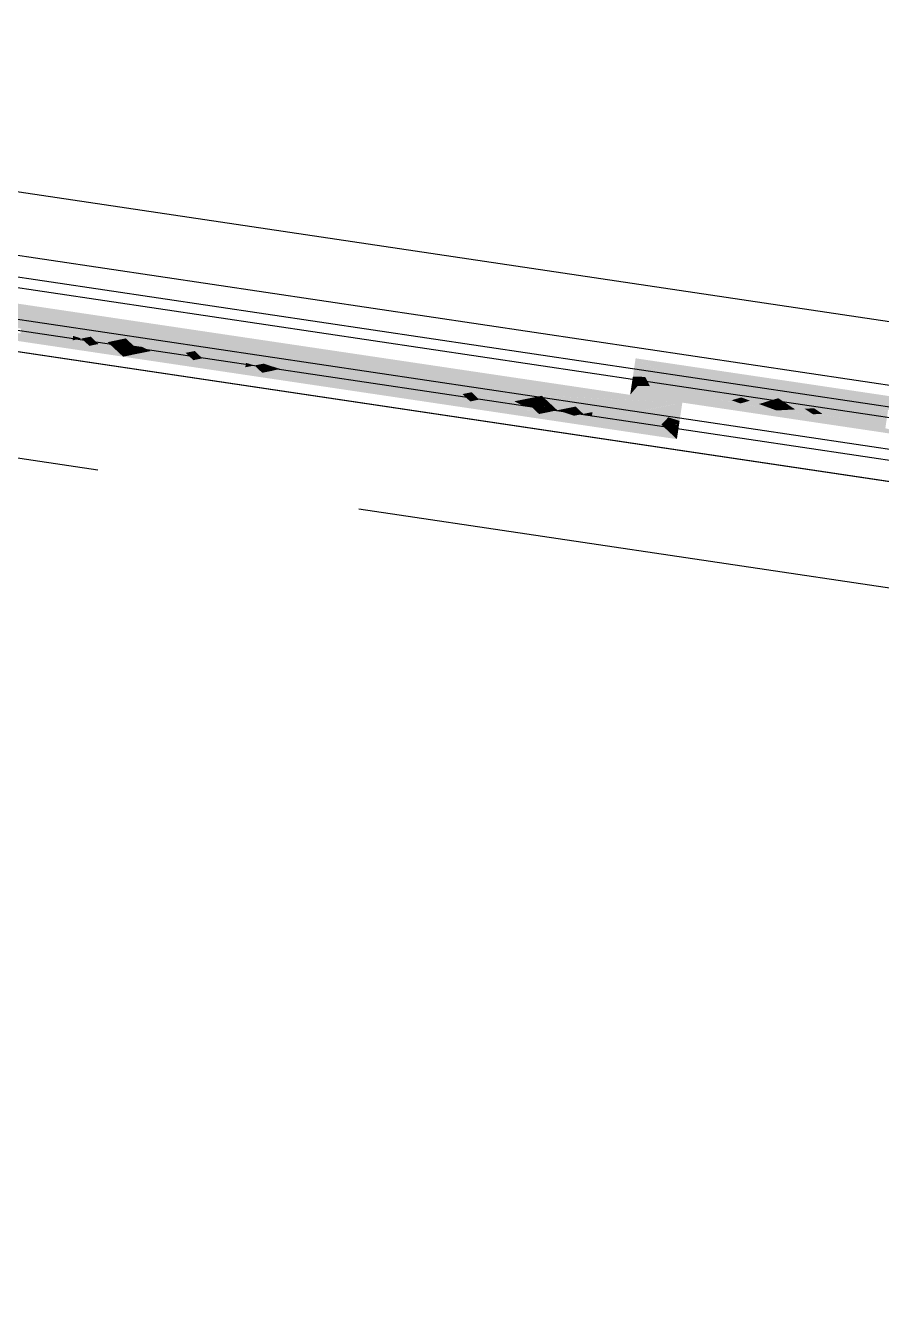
# Model space of a CAD drawing. Header units: millimetres. Extents: x 338 to 506, y 179 to 335.
# Drawn here: x 437.908 to 438.719, y 270.638 to 271.841 of the extents above; entities that cross this region are included whole.
import ezdxf

# ---------------------------------------------------------------- set-up
doc = ezdxf.new("R2010")
doc.units = ezdxf.units.MM
doc.linetypes.add('CENTER', pattern=[2, 1.25, -0.25, 0.25, -0.25])
doc.linetypes.add('DASHED2', pattern=[0.375, 0.25, -0.125])
for name, color, linetype in [('EJES_DE_COLUMNA', 255, 'DASHED2'), ('MUROS', 32, 'Continuous'), ('REJAS', 151, 'Continuous'), ('VENTANAS', 144, 'Continuous')]:
    doc.layers.add(name, color=color, linetype=linetype)

# ---------------------------------------------------------------- blocks, each defined once
blk = doc.blocks.new('*U201')
at = {"layer": 'REJAS', "color": 18, "linetype": 'Continuous', "extrusion": (0, 0, -1)}
for points in [[(-2988.2045, 1824.6195), (-2988.1958, 1824.3541), (-2988.1958, 1824.8848)], [(-2988.2133, 1824.3541), (-2988.2045, 1824.6195), (-2988.2308, 1824.8848)], [(-2988.2133, 1824.3541), (-2988.2308, 1824.8848), (-2988.2308, 1823.8235)], [(-2988.2067, 1824.4205), (-2988.1958, 1824.3541), (-2988.2001, 1824.4868)], [(-2988.2067, 1824.4205), (-2988.2089, 1824.4868), (-2988.2133, 1824.3541)], [(-2988.2067, 1824.4205), (-2988.2034, 1824.4536), (-2988.2078, 1824.4536)], [(-2988.2083, 1824.4039), (-2988.204, 1824.4039), (-2988.2067, 1824.4205)], [(-2988.204, 1824.4039), (-2988.207, 1824.3956), (-2988.2012, 1824.3873)], [(-2988.204, 1824.4039), (-2988.2083, 1824.4039), (-2988.207, 1824.3956)], [(-2988.2061, 1824.3901), (-2988.2041, 1824.3915), (-2988.207, 1824.3956)], [(-2988.207, 1824.3956), (-2988.2085, 1824.3915), (-2988.2061, 1824.3901)], [(-2988.207, 1824.3956), (-2988.2083, 1824.4039), (-2988.21, 1824.3873)], [(-2988.2072, 1824.3707), (-2988.1958, 1824.3541), (-2988.2012, 1824.3873)], [(-2988.2012, 1824.3873), (-2988.2041, 1824.3915), (-2988.2061, 1824.3901)], [(-2988.2056, 1824.3873), (-2988.2012, 1824.3873), (-2988.2061, 1824.3901)], [(-2988.2012, 1824.3873), (-2988.2052, 1824.3845), (-2988.2027, 1824.3832)], [(-2988.2052, 1824.3845), (-2988.2012, 1824.3873), (-2988.2056, 1824.3873)], [(-2988.2027, 1824.3832), (-2988.2052, 1824.3845), (-2988.2042, 1824.379)], [(-2988.2042, 1824.379), (-2988.21, 1824.3873), (-2988.2072, 1824.3707)], [(-2988.2042, 1824.379), (-2988.2052, 1824.3845), (-2988.2071, 1824.3832)], [(-2988.2071, 1824.3832), (-2988.2052, 1824.3845), (-2988.21, 1824.3873)], [(-2988.21, 1824.3873), (-2988.2052, 1824.3845), (-2988.2056, 1824.3873)], [(-2988.21, 1824.3873), (-2988.2056, 1824.3873), (-2988.2061, 1824.3901)], [(-2988.2085, 1824.3915), (-2988.21, 1824.3873), (-2988.2061, 1824.3901)], [(-2988.2072, 1824.3707), (-2988.21, 1824.3873), (-2988.2133, 1824.3541)], [(-2988.2015, 1824.3624), (-2988.2054, 1824.3597), (-2988.1958, 1824.3541)], [(-2988.1958, 1824.3541), (-2988.2054, 1824.3597), (-2988.2045, 1824.3541)], [(-2988.2072, 1824.3707), (-2988.2054, 1824.3597), (-2988.2015, 1824.3624)], [(-2988.2045, 1824.3541), (-2988.2054, 1824.3597), (-2988.2133, 1824.3541)], [(-2988.2054, 1824.3597), (-2988.2072, 1824.3707), (-2988.2103, 1824.3624)], [(-2988.2133, 1824.3541), (-2988.2054, 1824.3597), (-2988.2103, 1824.3624)], [(-2988.2023, 1824.2878), (-2988.1958, 1824.3541), (-2988.2078, 1824.321)], [(-2988.2045, 1824.3541), (-2988.2036, 1824.3486), (-2988.1958, 1824.3541)], [(-2988.1958, 1824.3541), (-2988.2036, 1824.3486), (-2988.1988, 1824.3459)], [(-2988.2023, 1824.2878), (-2988.2001, 1824.2215), (-2988.1958, 1824.3541)], [(-2988.2045, 1824.0888), (-2988.1958, 1823.8235), (-2988.1958, 1824.3541)], [(-2988.2036, 1824.3486), (-2988.2018, 1824.3376), (-2988.1988, 1824.3459)], [(-2988.2018, 1824.3376), (-2988.2036, 1824.3486), (-2988.2075, 1824.3459)], [(-2988.2084, 1824.3514), (-2988.2036, 1824.3486), (-2988.2045, 1824.3541)], [(-2988.2084, 1824.3514), (-2988.2075, 1824.3459), (-2988.2036, 1824.3486)], [(-2988.2133, 1824.3541), (-2988.2308, 1823.8235), (-2988.2045, 1824.0888)], [(-2988.2084, 1824.3514), (-2988.2045, 1824.3541), (-2988.2133, 1824.3541)], [(-2988.2133, 1824.3541), (-2988.2075, 1824.3459), (-2988.2084, 1824.3514)], [(-2988.2133, 1824.3541), (-2988.2076, 1824.3376), (-2988.2075, 1824.3459)], [(-2988.2105, 1824.3376), (-2988.2076, 1824.3376), (-2988.2133, 1824.3541)], [(-2988.2078, 1824.321), (-2988.2133, 1824.3541), (-2988.2111, 1824.2878)], [(-2988.2076, 1824.3376), (-2988.2018, 1824.3376), (-2988.2075, 1824.3459)], [(-2988.2018, 1824.3376), (-2988.2076, 1824.3376), (-2988.2048, 1824.3293)], [(-2988.2048, 1824.3293), (-2988.2076, 1824.3376), (-2988.2078, 1824.321)], [(-2988.2078, 1824.321), (-2988.2076, 1824.3376), (-2988.2105, 1824.3376)], [(-2988.2051, 1824.3044), (-2988.2078, 1824.321), (-2988.2111, 1824.2878)], [(-2988.2051, 1824.3044), (-2988.2081, 1824.2961), (-2988.2023, 1824.2878)], [(-2988.2056, 1824.2547), (-2988.2001, 1824.2215), (-2988.2023, 1824.2878)], [(-2988.2052, 1824.292), (-2988.2072, 1824.2906), (-2988.2023, 1824.2878)], [(-2988.2023, 1824.2878), (-2988.2072, 1824.2906), (-2988.2067, 1824.2878)], [(-2988.2056, 1824.2547), (-2988.2023, 1824.2878), (-2988.2083, 1824.2712)], [(-2988.2067, 1824.2878), (-2988.2062, 1824.2851), (-2988.2023, 1824.2878)], [(-2988.2023, 1824.2878), (-2988.2062, 1824.2851), (-2988.2038, 1824.2837)], [(-2988.2081, 1824.2961), (-2988.2072, 1824.2906), (-2988.2052, 1824.292)], [(-2988.2053, 1824.2795), (-2988.2111, 1824.2878), (-2988.2083, 1824.2712)], [(-2988.2089, 1824.2215), (-2988.2056, 1824.2547), (-2988.2111, 1824.2878)], [(-2988.2082, 1824.2837), (-2988.2062, 1824.2851), (-2988.2111, 1824.2878)], [(-2988.2111, 1824.2878), (-2988.2062, 1824.2851), (-2988.2067, 1824.2878)], [(-2988.2067, 1824.2878), (-2988.2072, 1824.2906), (-2988.2111, 1824.2878)], [(-2988.2072, 1824.2906), (-2988.2081, 1824.2961), (-2988.2096, 1824.292)], [(-2988.2111, 1824.2878), (-2988.2072, 1824.2906), (-2988.2096, 1824.292)], [(-2988.2062, 1824.2851), (-2988.2053, 1824.2795), (-2988.2038, 1824.2837)], [(-2988.2053, 1824.2795), (-2988.2062, 1824.2851), (-2988.2082, 1824.2837)], [(-2988.2072, 1824.2381), (-2988.2029, 1824.2381), (-2988.2056, 1824.2547)], [(-2988.2029, 1824.2381), (-2988.2059, 1824.2298), (-2988.2001, 1824.2215)], [(-2988.2029, 1824.2381), (-2988.2072, 1824.2381), (-2988.2059, 1824.2298)], [(-2988.205, 1824.2243), (-2988.203, 1824.2256), (-2988.2059, 1824.2298)], [(-2988.2059, 1824.2298), (-2988.2074, 1824.2256), (-2988.205, 1824.2243)], [(-2988.2059, 1824.2298), (-2988.2072, 1824.2381), (-2988.2089, 1824.2215)], [(-2988.2001, 1824.2215), (-2988.203, 1824.2256), (-2988.205, 1824.2243)], [(-2988.2045, 1824.2215), (-2988.2001, 1824.2215), (-2988.205, 1824.2243)], [(-2988.2016, 1824.2173), (-2988.2001, 1824.2215), (-2988.2041, 1824.2187)], [(-2988.2001, 1824.2215), (-2988.2045, 1824.2215), (-2988.2041, 1824.2187)], [(-2988.2062, 1824.2049), (-2988.2034, 1824.1883), (-2988.2001, 1824.2215)], [(-2988.2067, 1824.1552), (-2988.2045, 1824.0888), (-2988.2001, 1824.2215)], [(-2988.2031, 1824.2132), (-2988.2016, 1824.2173), (-2988.2041, 1824.2187)], [(-2988.2041, 1824.2187), (-2988.206, 1824.2173), (-2988.2031, 1824.2132)], [(-2988.2031, 1824.2132), (-2988.206, 1824.2173), (-2988.2061, 1824.2132)], [(-2988.2065, 1824.2201), (-2988.2041, 1824.2187), (-2988.2045, 1824.2215)], [(-2988.2065, 1824.2201), (-2988.206, 1824.2173), (-2988.2041, 1824.2187)], [(-2988.2089, 1824.2215), (-2988.2045, 1824.2215), (-2988.205, 1824.2243)], [(-2988.2089, 1824.2215), (-2988.2065, 1824.2201), (-2988.2045, 1824.2215)], [(-2988.2074, 1824.2256), (-2988.2089, 1824.2215), (-2988.205, 1824.2243)], [(-2988.206, 1824.2173), (-2988.2089, 1824.2215), (-2988.2061, 1824.2132)], [(-2988.2065, 1824.2201), (-2988.2089, 1824.2215), (-2988.206, 1824.2173)], [(-2988.2089, 1824.2215), (-2988.2075, 1824.2132), (-2988.2061, 1824.2132)], [(-2988.2062, 1824.2049), (-2988.2089, 1824.2215), (-2988.2078, 1824.1883)], [(-2988.2047, 1824.2091), (-2988.2031, 1824.2132), (-2988.2061, 1824.2132)], [(-2988.2034, 1824.1883), (-2988.2062, 1824.2049), (-2988.2078, 1824.1883)], [(-2988.2062, 1824.2049), (-2988.2047, 1824.2091), (-2988.2061, 1824.2132)], [(-2988.2061, 1824.2132), (-2988.2075, 1824.2132), (-2988.2062, 1824.2049)], [(-2988.2078, 1824.1883), (-2988.2067, 1824.1552), (-2988.2034, 1824.1883)], [(-2988.2078, 1824.0557), (-2988.2023, 1824.0225), (-2988.2045, 1824.0888)], [(-2988.2078, 1824.0557), (-2988.2111, 1824.0225), (-2988.2051, 1824.0391)], [(-2988.2081, 1824.0308), (-2988.2023, 1824.0225), (-2988.2051, 1824.0391)], [(-2988.2056, 1823.9893), (-2988.2001, 1823.9562), (-2988.2023, 1824.0225)], [(-2988.2052, 1824.0267), (-2988.2072, 1824.0253), (-2988.2023, 1824.0225)], [(-2988.2023, 1824.0225), (-2988.2072, 1824.0253), (-2988.2067, 1824.0225)], [(-2988.2067, 1824.0225), (-2988.2062, 1824.0197), (-2988.2023, 1824.0225)], [(-2988.2023, 1824.0225), (-2988.2062, 1824.0197), (-2988.2038, 1824.0184)], [(-2988.2083, 1824.0059), (-2988.2056, 1823.9893), (-2988.2023, 1824.0225)], [(-2988.2081, 1824.0308), (-2988.2072, 1824.0253), (-2988.2052, 1824.0267)], [(-2988.2083, 1824.0059), (-2988.2053, 1824.0142), (-2988.2111, 1824.0225)], [(-2988.2111, 1824.0225), (-2988.2176, 1823.9562), (-2988.2056, 1823.9893)], [(-2988.2082, 1824.0184), (-2988.2062, 1824.0197), (-2988.2111, 1824.0225)], [(-2988.2111, 1824.0225), (-2988.2062, 1824.0197), (-2988.2067, 1824.0225)], [(-2988.2067, 1824.0225), (-2988.2072, 1824.0253), (-2988.2111, 1824.0225)], [(-2988.2072, 1824.0253), (-2988.2081, 1824.0308), (-2988.2096, 1824.0267)], [(-2988.2111, 1824.0225), (-2988.2072, 1824.0253), (-2988.2096, 1824.0267)], [(-2988.2062, 1824.0197), (-2988.2053, 1824.0142), (-2988.2038, 1824.0184)], [(-2988.2053, 1824.0142), (-2988.2062, 1824.0197), (-2988.2082, 1824.0184)], [(-2988.2056, 1823.9893), (-2988.2058, 1823.9728), (-2988.2029, 1823.9728)], [(-2988.2086, 1823.9811), (-2988.2058, 1823.9728), (-2988.2056, 1823.9893)], [(-2988.2116, 1823.9728), (-2988.2058, 1823.9728), (-2988.2086, 1823.9811)], [(-2988.2029, 1823.9728), (-2988.2058, 1823.9728), (-2988.2001, 1823.9562)], [(-2988.2001, 1823.9562), (-2988.2058, 1823.9728), (-2988.2059, 1823.9645)], [(-2988.2001, 1823.9562), (-2988.2059, 1823.9645), (-2988.205, 1823.9589)], [(-2988.205, 1823.9589), (-2988.2059, 1823.9645), (-2988.2098, 1823.9617)], [(-2988.2058, 1823.9728), (-2988.2116, 1823.9728), (-2988.2059, 1823.9645)], [(-2988.2116, 1823.9728), (-2988.2098, 1823.9617), (-2988.2059, 1823.9645)], [(-2988.2098, 1823.9617), (-2988.2116, 1823.9728), (-2988.2146, 1823.9645)], [(-2988.2176, 1823.9562), (-2988.2098, 1823.9617), (-2988.2146, 1823.9645)], [(-2988.2067, 1823.8899), (-2988.1958, 1823.8235), (-2988.2001, 1823.9562)], [(-2988.2026, 1823.9576), (-2988.2047, 1823.9571), (-2988.2001, 1823.9562)], [(-2988.2001, 1823.9562), (-2988.2047, 1823.9571), (-2988.2045, 1823.9562)], [(-2988.2001, 1823.9562), (-2988.2044, 1823.9553), (-2988.2021, 1823.9548)], [(-2988.2044, 1823.9553), (-2988.2001, 1823.9562), (-2988.2045, 1823.9562)], [(-2988.2001, 1823.9562), (-2988.208, 1823.9507), (-2988.2031, 1823.9479)], [(-2988.2062, 1823.9396), (-2988.2034, 1823.923), (-2988.2001, 1823.9562)], [(-2988.2021, 1823.9548), (-2988.2044, 1823.9553), (-2988.2041, 1823.9534)], [(-2988.205, 1823.9589), (-2988.2047, 1823.9571), (-2988.2026, 1823.9576)], [(-2988.208, 1823.9507), (-2988.2062, 1823.9396), (-2988.2031, 1823.9479)], [(-2988.2041, 1823.9534), (-2988.2044, 1823.9553), (-2988.2065, 1823.9548)], [(-2988.2041, 1823.9534), (-2988.2065, 1823.9548), (-2988.207, 1823.9534)], [(-2988.207, 1823.9534), (-2988.206, 1823.952), (-2988.2041, 1823.9534)], [(-2988.2065, 1823.9548), (-2988.2044, 1823.9553), (-2988.2089, 1823.9562)], [(-2988.2089, 1823.9562), (-2988.2044, 1823.9553), (-2988.2045, 1823.9562)], [(-2988.2045, 1823.9562), (-2988.2047, 1823.9571), (-2988.2089, 1823.9562)], [(-2988.2047, 1823.9571), (-2988.205, 1823.9589), (-2988.2069, 1823.9576)], [(-2988.2089, 1823.9562), (-2988.2047, 1823.9571), (-2988.2069, 1823.9576)], [(-2988.205, 1823.9589), (-2988.2098, 1823.9617), (-2988.2089, 1823.9562)], [(-2988.208, 1823.9507), (-2988.206, 1823.952), (-2988.207, 1823.9534)], [(-2988.2122, 1823.923), (-2988.2062, 1823.9396), (-2988.2176, 1823.9562)], [(-2988.2062, 1823.9396), (-2988.208, 1823.9507), (-2988.2119, 1823.9479)], [(-2988.2065, 1823.9548), (-2988.2089, 1823.9562), (-2988.207, 1823.9534)], [(-2988.2176, 1823.9562), (-2988.2308, 1823.8235), (-2988.2067, 1823.8899)], [(-2988.2089, 1823.9562), (-2988.2084, 1823.9534), (-2988.207, 1823.9534)], [(-2988.2084, 1823.9534), (-2988.208, 1823.9507), (-2988.207, 1823.9534)], [(-2988.2119, 1823.9479), (-2988.208, 1823.9507), (-2988.2176, 1823.9562)], [(-2988.2176, 1823.9562), (-2988.208, 1823.9507), (-2988.2089, 1823.9562)], [(-2988.2089, 1823.9562), (-2988.2098, 1823.9617), (-2988.2176, 1823.9562)], [(-2988.2062, 1823.9396), (-2988.2062, 1823.9313), (-2988.2048, 1823.9313)], [(-2988.2077, 1823.9355), (-2988.2062, 1823.9313), (-2988.2062, 1823.9396)], [(-2988.2048, 1823.9313), (-2988.2062, 1823.9313), (-2988.2034, 1823.923)], [(-2988.2034, 1823.923), (-2988.2062, 1823.9313), (-2988.2063, 1823.9272)], [(-2988.2063, 1823.9272), (-2988.2083, 1823.9258), (-2988.2034, 1823.923)], [(-2988.2092, 1823.9313), (-2988.2062, 1823.9313), (-2988.2077, 1823.9355)], [(-2988.2062, 1823.9313), (-2988.2092, 1823.9313), (-2988.2063, 1823.9272)], [(-2988.2092, 1823.9313), (-2988.2083, 1823.9258), (-2988.2063, 1823.9272)], [(-2988.2107, 1823.9272), (-2988.2083, 1823.9258), (-2988.2092, 1823.9313)], [(-2988.2122, 1823.923), (-2988.2083, 1823.9258), (-2988.2107, 1823.9272)], [(-2988.2034, 1823.923), (-2988.2083, 1823.9258), (-2988.2078, 1823.923)], [(-2988.2049, 1823.9189), (-2988.2034, 1823.923), (-2988.2073, 1823.9203)], [(-2988.2034, 1823.923), (-2988.2078, 1823.923), (-2988.2073, 1823.9203)], [(-2988.2064, 1823.9147), (-2988.2051, 1823.9064), (-2988.2034, 1823.923)], [(-2988.2064, 1823.9147), (-2988.2049, 1823.9189), (-2988.2073, 1823.9203)], [(-2988.2094, 1823.9064), (-2988.2051, 1823.9064), (-2988.2064, 1823.9147)], [(-2988.2094, 1823.9064), (-2988.2064, 1823.9147), (-2988.2122, 1823.923)], [(-2988.2073, 1823.9203), (-2988.2093, 1823.9189), (-2988.2064, 1823.9147)], [(-2988.2078, 1823.923), (-2988.2122, 1823.923), (-2988.2073, 1823.9203)], [(-2988.2122, 1823.923), (-2988.2093, 1823.9189), (-2988.2073, 1823.9203)], [(-2988.2083, 1823.9258), (-2988.2122, 1823.923), (-2988.2078, 1823.923)], [(-2988.2067, 1823.8899), (-2988.2051, 1823.9064), (-2988.2094, 1823.9064)], [(-2988.2067, 1823.8899), (-2988.2071, 1823.8567), (-2988.2012, 1823.8567)], [(-2988.2127, 1823.8733), (-2988.2071, 1823.8567), (-2988.2067, 1823.8899)], [(-2988.2187, 1823.8567), (-2988.2071, 1823.8567), (-2988.2127, 1823.8733)], [(-2988.2012, 1823.8567), (-2988.2071, 1823.8567), (-2988.1958, 1823.8235)], [(-2988.1958, 1823.8235), (-2988.2071, 1823.8567), (-2988.2072, 1823.8401)], [(-2988.2071, 1823.8567), (-2988.2187, 1823.8567), (-2988.2072, 1823.8401)], [(-2988.2187, 1823.8567), (-2988.2151, 1823.8346), (-2988.2072, 1823.8401)], [(-2988.2151, 1823.8346), (-2988.2187, 1823.8567), (-2988.2247, 1823.8401)], [(-2988.1958, 1823.8235), (-2988.2072, 1823.8401), (-2988.2054, 1823.8291)], [(-2988.2054, 1823.8291), (-2988.2072, 1823.8401), (-2988.2151, 1823.8346)], [(-2988.2054, 1823.8291), (-2988.2151, 1823.8346), (-2988.2133, 1823.8235)], [(-2988.2133, 1823.8235), (-2988.2151, 1823.8346), (-2988.2308, 1823.8235)], [(-2988.2308, 1823.8235), (-2988.2151, 1823.8346), (-2988.2247, 1823.8401)], [(-2988.2006, 1823.8263), (-2988.2048, 1823.8254), (-2988.1958, 1823.8235)], [(-2988.1958, 1823.8235), (-2988.2048, 1823.8254), (-2988.2045, 1823.8235)], [(-2988.2054, 1823.8291), (-2988.2048, 1823.8254), (-2988.2006, 1823.8263)], [(-2988.2045, 1823.8235), (-2988.2048, 1823.8254), (-2988.2133, 1823.8235)], [(-2988.2048, 1823.8254), (-2988.2054, 1823.8291), (-2988.2093, 1823.8263)], [(-2988.2133, 1823.8235), (-2988.2048, 1823.8254), (-2988.2093, 1823.8263)]]:
    blk.add_solid(points, dxfattribs=at)
blk = doc.blocks.new('*U202')
at = {"layer": 'REJAS', "color": 18, "linetype": 'Continuous', "extrusion": (0, 0, -1)}
for points in [[(-2988.2395, 1823.8038), (-2988.2366, 1823.7341), (-2988.2308, 1823.8735)], [(-2988.2308, 1823.8735), (-2988.2366, 1823.7341), (-2988.2308, 1823.7341)], [(-2988.2308, 1823.8735), (-2988.2402, 1823.8677), (-2988.2417, 1823.8561)], [(-2988.2355, 1823.8706), (-2988.2308, 1823.8735), (-2988.2398, 1823.8716)], [(-2988.2308, 1823.8735), (-2988.2395, 1823.8735), (-2988.2398, 1823.8716)], [(-2988.2351, 1823.8387), (-2988.2308, 1823.8735), (-2988.241, 1823.8387)], [(-2988.2308, 1823.8735), (-2988.2417, 1823.8561), (-2988.241, 1823.8387)], [(-2988.2402, 1823.8677), (-2988.2355, 1823.8706), (-2988.2398, 1823.8716)], [(-2988.2483, 1823.7341), (-2988.2395, 1823.8038), (-2988.2658, 1823.8735)], [(-2988.2395, 1823.8735), (-2988.2483, 1823.8735), (-2988.2398, 1823.8716)], [(-2988.2483, 1823.8735), (-2988.2443, 1823.8706), (-2988.2398, 1823.8716)], [(-2988.2398, 1823.8716), (-2988.2443, 1823.8706), (-2988.2402, 1823.8677)], [(-2988.2402, 1823.8677), (-2988.2483, 1823.8735), (-2988.2497, 1823.8619)], [(-2988.2402, 1823.8677), (-2988.2497, 1823.8619), (-2988.2417, 1823.8561)], [(-2988.2483, 1823.7341), (-2988.2658, 1823.8735), (-2988.2658, 1823.5948)], [(-2988.2483, 1823.8735), (-2988.2658, 1823.8735), (-2988.2497, 1823.8619)], [(-2988.2658, 1823.8735), (-2988.2592, 1823.8561), (-2988.2497, 1823.8619)], [(-2988.241, 1823.8387), (-2988.2417, 1823.8561), (-2988.2526, 1823.8387)], [(-2988.2526, 1823.8387), (-2988.2417, 1823.8561), (-2988.2497, 1823.8619)], [(-2988.2497, 1823.8619), (-2988.2592, 1823.8561), (-2988.2526, 1823.8387)], [(-2988.2395, 1823.8038), (-2988.2351, 1823.8387), (-2988.241, 1823.8387)], [(-2988.2461, 1823.8213), (-2988.2395, 1823.8038), (-2988.241, 1823.8387)], [(-2988.2526, 1823.8387), (-2988.2461, 1823.8213), (-2988.241, 1823.8387)], [(-2988.2417, 1823.7864), (-2988.2381, 1823.769), (-2988.2395, 1823.8038)], [(-2988.2417, 1823.7864), (-2988.2439, 1823.769), (-2988.2399, 1823.7777)], [(-2988.2419, 1823.7733), (-2988.2381, 1823.769), (-2988.2399, 1823.7777)], [(-2988.24, 1823.7712), (-2988.2413, 1823.7704), (-2988.2381, 1823.769)], [(-2988.2381, 1823.769), (-2988.2413, 1823.7704), (-2988.241, 1823.769)], [(-2988.2419, 1823.7733), (-2988.2413, 1823.7704), (-2988.24, 1823.7712)], [(-2988.241, 1823.769), (-2988.2413, 1823.7704), (-2988.2439, 1823.769)], [(-2988.2413, 1823.7704), (-2988.2419, 1823.7733), (-2988.2429, 1823.7712)], [(-2988.2439, 1823.769), (-2988.2413, 1823.7704), (-2988.2429, 1823.7712)], [(-2988.2402, 1823.7516), (-2988.2366, 1823.7341), (-2988.2381, 1823.769)], [(-2988.241, 1823.769), (-2988.2407, 1823.7675), (-2988.2381, 1823.769)], [(-2988.2381, 1823.769), (-2988.2407, 1823.7675), (-2988.2391, 1823.7668)], [(-2988.2421, 1823.7603), (-2988.2402, 1823.7516), (-2988.2381, 1823.769)], [(-2988.2407, 1823.7675), (-2988.2401, 1823.7646), (-2988.2391, 1823.7668)], [(-2988.2421, 1823.7603), (-2988.2401, 1823.7646), (-2988.2439, 1823.769)], [(-2988.2401, 1823.7646), (-2988.2407, 1823.7675), (-2988.242, 1823.7668)], [(-2988.2439, 1823.769), (-2988.2483, 1823.7341), (-2988.2402, 1823.7516)], [(-2988.242, 1823.7668), (-2988.2407, 1823.7675), (-2988.2439, 1823.769)], [(-2988.2439, 1823.769), (-2988.2407, 1823.7675), (-2988.241, 1823.769)], [(-2988.2404, 1823.7429), (-2988.2384, 1823.7429), (-2988.2402, 1823.7516)], [(-2988.2402, 1823.7516), (-2988.2422, 1823.7472), (-2988.2404, 1823.7429)], [(-2988.2422, 1823.7472), (-2988.2443, 1823.7429), (-2988.2404, 1823.7429)], [(-2988.2308, 1823.7341), (-2988.2366, 1823.7341), (-2988.2308, 1823.5948)], [(-2988.2308, 1823.5948), (-2988.2366, 1823.7341), (-2988.2395, 1823.6645)], [(-2988.2404, 1823.7385), (-2988.2366, 1823.7341), (-2988.2404, 1823.7429)], [(-2988.2366, 1823.7341), (-2988.2384, 1823.7429), (-2988.2404, 1823.7429)], [(-2988.2366, 1823.7341), (-2988.2404, 1823.7385), (-2988.243, 1823.737)], [(-2988.2424, 1823.7341), (-2988.2366, 1823.7341), (-2988.243, 1823.737)], [(-2988.2402, 1823.7167), (-2988.2381, 1823.6993), (-2988.2366, 1823.7341)], [(-2988.2404, 1823.7298), (-2988.2366, 1823.7341), (-2988.243, 1823.7312)], [(-2988.2366, 1823.7341), (-2988.2424, 1823.7341), (-2988.243, 1823.7312)], [(-2988.2384, 1823.7254), (-2988.2366, 1823.7341), (-2988.2404, 1823.7254)], [(-2988.2366, 1823.7341), (-2988.2404, 1823.7298), (-2988.2404, 1823.7254)], [(-2988.2483, 1823.7341), (-2988.2658, 1823.5948), (-2988.2395, 1823.6645)], [(-2988.2439, 1823.6993), (-2988.2402, 1823.7167), (-2988.2483, 1823.7341)], [(-2988.2443, 1823.7429), (-2988.2404, 1823.7385), (-2988.2404, 1823.7429)], [(-2988.243, 1823.737), (-2988.2404, 1823.7385), (-2988.2443, 1823.7429)], [(-2988.2483, 1823.7341), (-2988.2424, 1823.7341), (-2988.243, 1823.737)], [(-2988.2424, 1823.7341), (-2988.2483, 1823.7341), (-2988.243, 1823.7312)], [(-2988.2443, 1823.7429), (-2988.2463, 1823.7385), (-2988.243, 1823.737)], [(-2988.2463, 1823.7385), (-2988.2483, 1823.7341), (-2988.243, 1823.737)], [(-2988.2483, 1823.7341), (-2988.2463, 1823.7298), (-2988.243, 1823.7312)], [(-2988.2402, 1823.7167), (-2988.2384, 1823.7254), (-2988.2404, 1823.7254)], [(-2988.2422, 1823.7211), (-2988.2402, 1823.7167), (-2988.2404, 1823.7254)], [(-2988.2443, 1823.7254), (-2988.2404, 1823.7298), (-2988.243, 1823.7312)], [(-2988.2404, 1823.7254), (-2988.2404, 1823.7298), (-2988.2443, 1823.7254)], [(-2988.2443, 1823.7254), (-2988.2422, 1823.7211), (-2988.2404, 1823.7254)], [(-2988.243, 1823.7312), (-2988.2463, 1823.7298), (-2988.2443, 1823.7254)], [(-2988.2421, 1823.708), (-2988.2381, 1823.6993), (-2988.2402, 1823.7167)], [(-2988.2381, 1823.6993), (-2988.2391, 1823.7015), (-2988.2407, 1823.7007)], [(-2988.241, 1823.6993), (-2988.2381, 1823.6993), (-2988.2407, 1823.7007)], [(-2988.2395, 1823.6645), (-2988.2381, 1823.6993), (-2988.2417, 1823.6819)], [(-2988.24, 1823.6971), (-2988.2381, 1823.6993), (-2988.2413, 1823.6978)], [(-2988.2381, 1823.6993), (-2988.241, 1823.6993), (-2988.2413, 1823.6978)], [(-2988.2419, 1823.6949), (-2988.2399, 1823.6906), (-2988.2381, 1823.6993)], [(-2988.2407, 1823.7007), (-2988.2391, 1823.7015), (-2988.2401, 1823.7037)], [(-2988.2417, 1823.6819), (-2988.2399, 1823.6906), (-2988.2439, 1823.6993)], [(-2988.2419, 1823.6949), (-2988.24, 1823.6971), (-2988.2413, 1823.6978)], [(-2988.2421, 1823.708), (-2988.2439, 1823.6993), (-2988.2401, 1823.7037)], [(-2988.2401, 1823.7037), (-2988.242, 1823.7015), (-2988.2407, 1823.7007)], [(-2988.242, 1823.7015), (-2988.2439, 1823.6993), (-2988.2407, 1823.7007)], [(-2988.2439, 1823.6993), (-2988.241, 1823.6993), (-2988.2407, 1823.7007)], [(-2988.241, 1823.6993), (-2988.2439, 1823.6993), (-2988.2413, 1823.6978)], [(-2988.2439, 1823.6993), (-2988.2429, 1823.6971), (-2988.2413, 1823.6978)], [(-2988.2413, 1823.6978), (-2988.2429, 1823.6971), (-2988.2419, 1823.6949)], [(-2988.2395, 1823.6645), (-2988.241, 1823.6296), (-2988.2351, 1823.6296)], [(-2988.2461, 1823.647), (-2988.241, 1823.6296), (-2988.2395, 1823.6645)], [(-2988.2526, 1823.6296), (-2988.241, 1823.6296), (-2988.2461, 1823.647)]]:
    blk.add_solid(points, dxfattribs=at)
blk = doc.blocks.new('V5V6V8')
at = {"layer": 'REJAS', "color": 18}
for p, q in [((2988.1858, 1825.191), (2988.1858, 1822.5085)), ((2988.2758, 1822.5085), (2988.2758, 1825.191)), ((2988.2058, 1825.1635), (2988.2058, 1822.5335)), ((2988.2158, 1822.5335), (2988.2158, 1825.1635)), ((2988.2458, 1825.1635), (2988.2458, 1822.5335)), ((2988.2558, 1825.1635), (2988.2558, 1822.5335))]:
    blk.add_line(p, q, dxfattribs=at)
at = {"layer": 'REJAS', "color": 18, "linetype": 'Continuous'}
for name in ['*U201', '*U202']:
    blk.add_blockref(name, (0, 0), dxfattribs=at)
blk = doc.blocks.new('EJES_ESTRUCTURALES')
at = {"layer": 'EJES_DE_COLUMNA', "color": 9, "linetype": 'CENTER'}
blk.add_line((726.54081, 131.2663), (726.54081, 199.7363), dxfattribs=at)
blk = doc.blocks.new('A$C7152A42C')
at = {"layer": 'MUROS'}
blk.add_lwpolyline([(95.56987, 62.31022), (95.56987, 62.31022), (95.56987, 62.31022), (95.56987, 62.31022), (95.56987, 62.31022), (95.56987, 62.31022), (95.56987, 59.62772), (95.41987, 59.62772), (95.41987, 62.31022), (94.42486, 62.31022), (94.42486, 62.46022), (94.42486, 62.46022), (94.57486, 62.46022), (94.57486, 62.46022), (95.56987, 62.46022)], close=True, dxfattribs=at)
at = {"layer": 'EJES_DE_COLUMNA'}
blk.add_blockref('EJES_ESTRUCTURALES', (-631.22088, -95.28525), dxfattribs=at)
at = {"layer": 'VENTANAS', "color": 32}
blk.add_blockref('V5V6V8', (-2892.7659, -1762.88081), dxfattribs=at)

msp = doc.modelspace()

# ---------------------------------------------------------------- block references
at = {"layer": 'MUROS', "color": 32, "rotation": 81.53046525965426}
msp.add_blockref('A$C7152A42C', (484.7482, 168.0844), dxfattribs=at)

doc.saveas('drawing.dxf')
